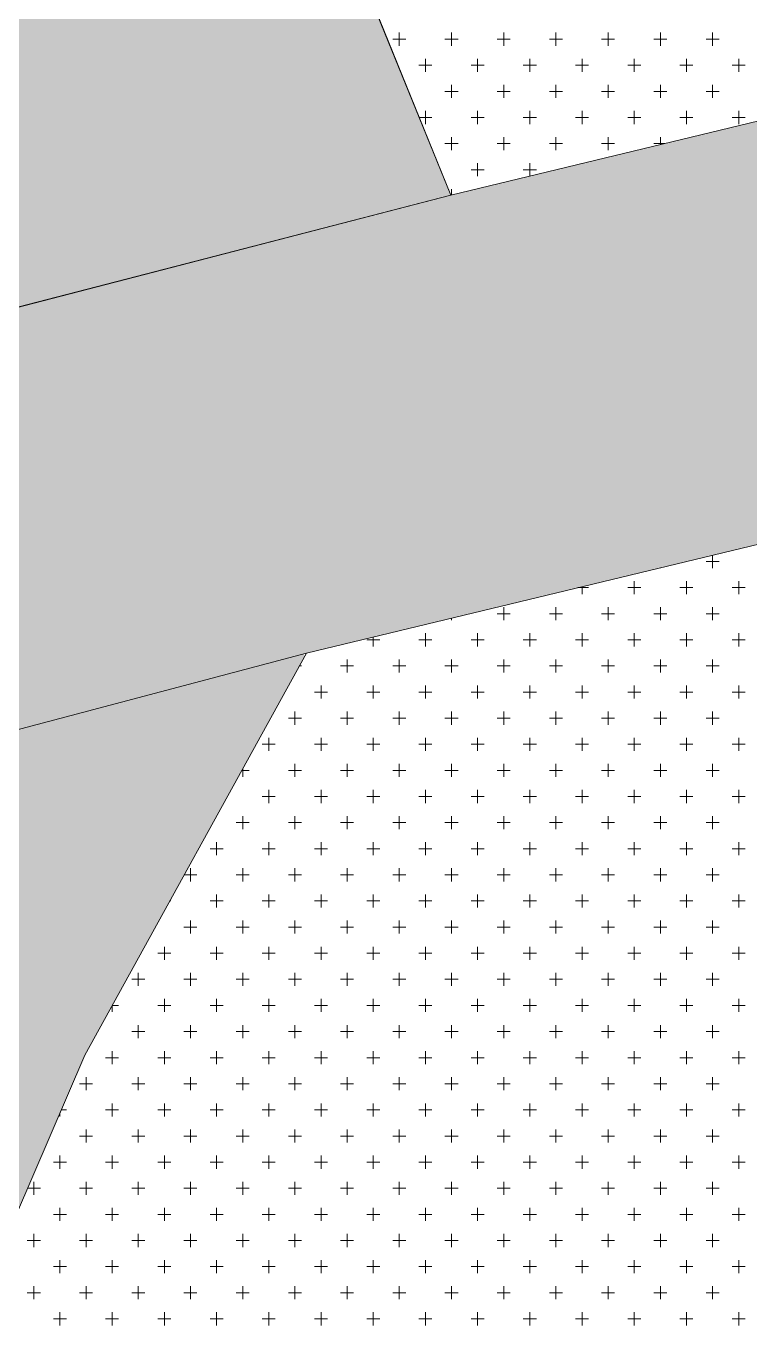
# Model space of a CAD drawing. Header units: metres. Extents: x 476631 to 477421, y 4483749 to 4484052.
# Drawn here: x 477025.31 to 477042.91, y 4483879.46 to 4483911.21 of the extents above; entities that cross this region are included whole.
import ezdxf

# ---------------------------------------------------------------- set-up
doc = ezdxf.new("R2010")
doc.units = ezdxf.units.M
for name, color, linetype, lineweight in [('M2', 1, 'Continuous', 25), ('PL_PARK', 97, 'Continuous', 0), ('serbest', 10, 'Continuous', 0), ('TK_PARSEL', 1, 'Continuous', 0)]:
    doc.layers.add(name, color=color, linetype=linetype, lineweight=lineweight)

msp = doc.modelspace()

# ---------------------------------------------------------------- hatches: boundary and pattern name
at = {"layer": 'M2', "true_color": 0x636466}
h = msp.add_hatch(color=251, dxfattribs=at)
h.dxf.hatch_style = 1
h.paths.add_polyline_path([(477069.294, 4483908.685), (477051.509, 4483910.926), (477035.628, 4483907.099), (477020.976, 4483903.31), (477032.039, 4483895.946), (477032.122, 4483895.966), (477032.124, 4483895.969), (477052.074, 4483900.775), (477059.816, 4483899.8)])
h = msp.add_hatch(color=251, dxfattribs=at)
h.dxf.hatch_style = 1
h.paths.add_polyline_path([(477020.976, 4483903.31), (477032.092, 4483895.911), (477026.732, 4483886.189), (477032.039, 4483895.946), (477016.557, 4483891.839), (476970.291, 4483879.876), (476969.954, 4483879.939), (476969.954, 4483890.117)])
at = {"layer": 'serbest'}
h = msp.add_hatch(color=4, dxfattribs=at)
h.dxf.hatch_style = 1
h.paths.add_polyline_path([(477025.283, 4483932.559), (477013.706, 4483929.324), (477020.976, 4483903.31), (477035.637, 4483907.102)])
at = {"layer": 'TK_PARSEL', "true_color": 0x136734}
h = msp.add_hatch(color=116, dxfattribs=at)
h.dxf.hatch_style = 1
h.paths.add_polyline_path([(477026.732, 4483886.189), (477032.039, 4483895.946), (477016.557, 4483891.839), (477017.702, 4483890.503), (477010.629, 4483874.073), (477016.688, 4483859.248), (477016.722, 4483862.936)])

# ---------------------------------------------------------------- linework, layer by layer
at = {"layer": 'PL_PARK', "color": 3}
for p, q in [((477035.637, 4483907.101), (477014.944, 4483957.978)), ((477051.509, 4483910.926), (477035.637, 4483907.101)), ((477032.124, 4483895.969), (477052.074, 4483900.775)), ((477026.732, 4483886.189), (477032.124, 4483895.969)), ((477032.124, 4483895.969), (477032.124, 4483895.969)), ((477016.722, 4483862.936), (477026.732, 4483886.189))]:
    msp.add_line(p, q, dxfattribs=at)
at = {"layer": 'PL_PARK', "color": 3, "linetype": 'Continuous'}
for p, q in [((477034.384, 4483910.736), (477034.384, 4483911.054)), ((477035.654, 4483910.736), (477035.654, 4483911.054)), ((477036.924, 4483910.736), (477036.924, 4483911.054)), ((477038.194, 4483910.736), (477038.194, 4483911.054)), ((477039.464, 4483910.736), (477039.464, 4483911.054)), ((477040.734, 4483910.736), (477040.734, 4483911.054)), ((477042.004, 4483910.736), (477042.004, 4483911.054)), ((477034.225, 4483910.895), (477034.542, 4483910.895)), ((477035.495, 4483910.895), (477035.812, 4483910.895)), ((477036.765, 4483910.895), (477037.082, 4483910.895)), ((477038.035, 4483910.895), (477038.352, 4483910.895)), ((477039.305, 4483910.895), (477039.622, 4483910.895)), ((477040.575, 4483910.895), (477040.892, 4483910.895)), ((477041.845, 4483910.895), (477042.162, 4483910.895)), ((477035.019, 4483910.101), (477035.019, 4483910.419)), ((477036.289, 4483910.101), (477036.289, 4483910.419)), ((477037.559, 4483910.101), (477037.559, 4483910.419)), ((477038.829, 4483910.101), (477038.829, 4483910.419)), ((477040.099, 4483910.101), (477040.099, 4483910.419)), ((477041.369, 4483910.101), (477041.369, 4483910.419)), ((477042.639, 4483910.101), (477042.639, 4483910.419)), ((477034.86, 4483910.26), (477035.177, 4483910.26)), ((477036.13, 4483910.26), (477036.447, 4483910.26)), ((477037.4, 4483910.26), (477037.717, 4483910.26)), ((477038.67, 4483910.26), (477038.987, 4483910.26)), ((477039.94, 4483910.26), (477040.257, 4483910.26)), ((477041.21, 4483910.26), (477041.527, 4483910.26)), ((477042.48, 4483910.26), (477042.797, 4483910.26)), ((477035.654, 4483909.466), (477035.654, 4483909.784)), ((477036.924, 4483909.466), (477036.924, 4483909.784)), ((477038.194, 4483909.466), (477038.194, 4483909.784)), ((477039.464, 4483909.466), (477039.464, 4483909.784)), ((477040.734, 4483909.466), (477040.734, 4483909.784)), ((477042.004, 4483909.466), (477042.004, 4483909.784)), ((477035.495, 4483909.625), (477035.812, 4483909.625)), ((477036.765, 4483909.625), (477037.082, 4483909.625)), ((477038.035, 4483909.625), (477038.352, 4483909.625)), ((477039.305, 4483909.625), (477039.622, 4483909.625)), ((477040.575, 4483909.625), (477040.892, 4483909.625)), ((477041.845, 4483909.625), (477042.162, 4483909.625)), ((477035.019, 4483908.831), (477035.019, 4483909.149)), ((477036.289, 4483908.831), (477036.289, 4483909.149)), ((477037.559, 4483908.831), (477037.559, 4483909.149)), ((477038.829, 4483908.831), (477038.829, 4483909.149)), ((477040.099, 4483908.831), (477040.099, 4483909.149)), ((477041.369, 4483908.831), (477041.369, 4483909.149)), ((477042.639, 4483908.831), (477042.639, 4483909.149)), ((477034.869, 4483908.99), (477035.177, 4483908.99)), ((477036.13, 4483908.99), (477036.447, 4483908.99)), ((477037.4, 4483908.99), (477037.717, 4483908.99)), ((477038.67, 4483908.99), (477038.987, 4483908.99)), ((477039.94, 4483908.99), (477040.257, 4483908.99)), ((477041.21, 4483908.99), (477041.527, 4483908.99)), ((477042.48, 4483908.99), (477042.797, 4483908.99)), ((477035.654, 4483908.196), (477035.654, 4483908.514)), ((477036.924, 4483908.196), (477036.924, 4483908.514)), ((477038.194, 4483908.196), (477038.194, 4483908.514)), ((477039.464, 4483908.196), (477039.464, 4483908.514)), ((477040.734, 4483908.329), (477040.734, 4483908.514)), ((477035.495, 4483908.355), (477035.812, 4483908.355)), ((477036.765, 4483908.355), (477037.082, 4483908.355)), ((477038.035, 4483908.355), (477038.352, 4483908.355)), ((477039.305, 4483908.355), (477039.622, 4483908.355)), ((477040.575, 4483908.355), (477040.84, 4483908.355)), ((477036.289, 4483907.561), (477036.289, 4483907.879)), ((477037.559, 4483907.564), (477037.559, 4483907.879)), ((477038.829, 4483907.87), (477038.829, 4483907.879)), ((477036.13, 4483907.72), (477036.447, 4483907.72)), ((477037.4, 4483907.72), (477037.717, 4483907.72)), ((477035.654, 4483907.105), (477035.654, 4483907.244)), ((477042.004, 4483898.036), (477042.004, 4483898.349)), ((477040.734, 4483898.036), (477040.734, 4483898.043)), ((477041.845, 4483898.195), (477042.162, 4483898.195)), ((477038.829, 4483897.401), (477038.829, 4483897.584)), ((477040.099, 4483897.401), (477040.099, 4483897.719)), ((477041.369, 4483897.401), (477041.369, 4483897.719)), ((477042.639, 4483897.401), (477042.639, 4483897.719)), ((477038.728, 4483897.56), (477038.987, 4483897.56)), ((477039.94, 4483897.56), (477040.257, 4483897.56)), ((477041.21, 4483897.56), (477041.527, 4483897.56)), ((477042.48, 4483897.56), (477042.797, 4483897.56)), ((477036.924, 4483896.766), (477036.924, 4483897.084)), ((477038.194, 4483896.766), (477038.194, 4483897.084)), ((477039.464, 4483896.766), (477039.464, 4483897.084)), ((477040.734, 4483896.766), (477040.734, 4483897.084)), ((477042.004, 4483896.766), (477042.004, 4483897.084)), ((477035.654, 4483896.766), (477035.654, 4483896.819)), ((477036.765, 4483896.925), (477037.082, 4483896.925)), ((477038.035, 4483896.925), (477038.352, 4483896.925)), ((477039.305, 4483896.925), (477039.622, 4483896.925)), ((477040.575, 4483896.925), (477040.892, 4483896.925)), ((477041.845, 4483896.925), (477042.162, 4483896.925)), ((477033.749, 4483896.131), (477033.749, 4483896.36)), ((477035.019, 4483896.131), (477035.019, 4483896.449)), ((477036.289, 4483896.131), (477036.289, 4483896.449)), ((477037.559, 4483896.131), (477037.559, 4483896.449)), ((477038.829, 4483896.131), (477038.829, 4483896.449)), ((477040.099, 4483896.131), (477040.099, 4483896.449)), ((477041.369, 4483896.131), (477041.369, 4483896.449)), ((477042.639, 4483896.131), (477042.639, 4483896.449)), ((477033.59, 4483896.29), (477033.907, 4483896.29)), ((477034.86, 4483896.29), (477035.177, 4483896.29)), ((477036.13, 4483896.29), (477036.447, 4483896.29)), ((477037.4, 4483896.29), (477037.717, 4483896.29)), ((477038.67, 4483896.29), (477038.987, 4483896.29)), ((477039.94, 4483896.29), (477040.257, 4483896.29)), ((477041.21, 4483896.29), (477041.527, 4483896.29)), ((477042.48, 4483896.29), (477042.797, 4483896.29)), ((477033.114, 4483895.496), (477033.114, 4483895.814)), ((477034.384, 4483895.496), (477034.384, 4483895.814)), ((477035.654, 4483895.496), (477035.654, 4483895.814)), ((477036.924, 4483895.496), (477036.924, 4483895.814)), ((477038.194, 4483895.496), (477038.194, 4483895.814)), ((477039.464, 4483895.496), (477039.464, 4483895.814)), ((477040.734, 4483895.496), (477040.734, 4483895.814)), ((477042.004, 4483895.496), (477042.004, 4483895.814)), ((477031.951, 4483895.655), (477032.002, 4483895.655)), ((477032.955, 4483895.655), (477033.272, 4483895.655)), ((477034.225, 4483895.655), (477034.542, 4483895.655)), ((477035.495, 4483895.655), (477035.812, 4483895.655)), ((477036.765, 4483895.655), (477037.082, 4483895.655)), ((477038.035, 4483895.655), (477038.352, 4483895.655)), ((477039.305, 4483895.655), (477039.622, 4483895.655)), ((477040.575, 4483895.655), (477040.892, 4483895.655)), ((477041.845, 4483895.655), (477042.162, 4483895.655)), ((477032.479, 4483894.861), (477032.479, 4483895.179)), ((477033.749, 4483894.861), (477033.749, 4483895.179)), ((477035.019, 4483894.861), (477035.019, 4483895.179)), ((477036.289, 4483894.861), (477036.289, 4483895.179)), ((477037.559, 4483894.861), (477037.559, 4483895.179)), ((477038.829, 4483894.861), (477038.829, 4483895.179)), ((477040.099, 4483894.861), (477040.099, 4483895.179)), ((477041.369, 4483894.861), (477041.369, 4483895.179)), ((477042.639, 4483894.861), (477042.639, 4483895.179)), ((477032.32, 4483895.02), (477032.637, 4483895.02)), ((477033.59, 4483895.02), (477033.907, 4483895.02)), ((477034.86, 4483895.02), (477035.177, 4483895.02)), ((477036.13, 4483895.02), (477036.447, 4483895.02)), ((477037.4, 4483895.02), (477037.717, 4483895.02)), ((477038.67, 4483895.02), (477038.987, 4483895.02)), ((477039.94, 4483895.02), (477040.257, 4483895.02)), ((477041.21, 4483895.02), (477041.527, 4483895.02)), ((477042.48, 4483895.02), (477042.797, 4483895.02)), ((477031.844, 4483894.226), (477031.844, 4483894.544)), ((477033.114, 4483894.226), (477033.114, 4483894.544)), ((477034.384, 4483894.226), (477034.384, 4483894.544)), ((477035.654, 4483894.226), (477035.654, 4483894.544)), ((477036.924, 4483894.226), (477036.924, 4483894.544)), ((477038.194, 4483894.226), (477038.194, 4483894.544)), ((477039.464, 4483894.226), (477039.464, 4483894.544)), ((477040.734, 4483894.226), (477040.734, 4483894.544)), ((477042.004, 4483894.226), (477042.004, 4483894.544)), ((477031.685, 4483894.385), (477032.002, 4483894.385)), ((477032.955, 4483894.385), (477033.272, 4483894.385)), ((477034.225, 4483894.385), (477034.542, 4483894.385)), ((477035.495, 4483894.385), (477035.812, 4483894.385)), ((477036.765, 4483894.385), (477037.082, 4483894.385)), ((477038.035, 4483894.385), (477038.352, 4483894.385)), ((477039.305, 4483894.385), (477039.622, 4483894.385)), ((477040.575, 4483894.385), (477040.892, 4483894.385)), ((477041.845, 4483894.385), (477042.162, 4483894.385)), ((477031.209, 4483893.591), (477031.209, 4483893.909)), ((477032.479, 4483893.591), (477032.479, 4483893.909)), ((477033.749, 4483893.591), (477033.749, 4483893.909)), ((477035.019, 4483893.591), (477035.019, 4483893.909)), ((477036.289, 4483893.591), (477036.289, 4483893.909)), ((477037.559, 4483893.591), (477037.559, 4483893.909)), ((477038.829, 4483893.591), (477038.829, 4483893.909)), ((477040.099, 4483893.591), (477040.099, 4483893.909)), ((477041.369, 4483893.591), (477041.369, 4483893.909)), ((477042.639, 4483893.591), (477042.639, 4483893.909)), ((477031.05, 4483893.75), (477031.367, 4483893.75)), ((477032.32, 4483893.75), (477032.637, 4483893.75)), ((477033.59, 4483893.75), (477033.907, 4483893.75)), ((477034.86, 4483893.75), (477035.177, 4483893.75)), ((477036.13, 4483893.75), (477036.447, 4483893.75)), ((477037.4, 4483893.75), (477037.717, 4483893.75)), ((477038.67, 4483893.75), (477038.987, 4483893.75)), ((477039.94, 4483893.75), (477040.257, 4483893.75)), ((477041.21, 4483893.75), (477041.527, 4483893.75)), ((477042.48, 4483893.75), (477042.797, 4483893.75)), ((477030.574, 4483892.956), (477030.574, 4483893.157)), ((477031.844, 4483892.956), (477031.844, 4483893.274)), ((477033.114, 4483892.956), (477033.114, 4483893.274)), ((477034.384, 4483892.956), (477034.384, 4483893.274)), ((477035.654, 4483892.956), (477035.654, 4483893.274)), ((477036.924, 4483892.956), (477036.924, 4483893.274)), ((477038.194, 4483892.956), (477038.194, 4483893.274)), ((477039.464, 4483892.956), (477039.464, 4483893.274)), ((477040.734, 4483892.956), (477040.734, 4483893.274)), ((477042.004, 4483892.956), (477042.004, 4483893.274)), ((477030.551, 4483893.115), (477030.732, 4483893.115)), ((477031.685, 4483893.115), (477032.002, 4483893.115)), ((477032.955, 4483893.115), (477033.272, 4483893.115)), ((477034.225, 4483893.115), (477034.542, 4483893.115)), ((477035.495, 4483893.115), (477035.812, 4483893.115)), ((477036.765, 4483893.115), (477037.082, 4483893.115)), ((477038.035, 4483893.115), (477038.352, 4483893.115)), ((477039.305, 4483893.115), (477039.622, 4483893.115)), ((477040.575, 4483893.115), (477040.892, 4483893.115)), ((477041.845, 4483893.115), (477042.162, 4483893.115)), ((477031.209, 4483892.321), (477031.209, 4483892.639)), ((477032.479, 4483892.321), (477032.479, 4483892.639)), ((477033.749, 4483892.321), (477033.749, 4483892.639)), ((477035.019, 4483892.321), (477035.019, 4483892.639)), ((477036.289, 4483892.321), (477036.289, 4483892.639)), ((477037.559, 4483892.321), (477037.559, 4483892.639)), ((477038.829, 4483892.321), (477038.829, 4483892.639)), ((477040.099, 4483892.321), (477040.099, 4483892.639)), ((477041.369, 4483892.321), (477041.369, 4483892.639)), ((477042.639, 4483892.321), (477042.639, 4483892.639)), ((477031.05, 4483892.48), (477031.367, 4483892.48)), ((477032.32, 4483892.48), (477032.637, 4483892.48)), ((477033.59, 4483892.48), (477033.907, 4483892.48)), ((477034.86, 4483892.48), (477035.177, 4483892.48)), ((477036.13, 4483892.48), (477036.447, 4483892.48)), ((477037.4, 4483892.48), (477037.717, 4483892.48)), ((477038.67, 4483892.48), (477038.987, 4483892.48)), ((477039.94, 4483892.48), (477040.257, 4483892.48)), ((477041.21, 4483892.48), (477041.527, 4483892.48)), ((477042.48, 4483892.48), (477042.797, 4483892.48)), ((477030.574, 4483891.686), (477030.574, 4483892.004)), ((477031.844, 4483891.686), (477031.844, 4483892.004)), ((477033.114, 4483891.686), (477033.114, 4483892.004)), ((477034.384, 4483891.686), (477034.384, 4483892.004)), ((477035.654, 4483891.686), (477035.654, 4483892.004)), ((477036.924, 4483891.686), (477036.924, 4483892.004)), ((477038.194, 4483891.686), (477038.194, 4483892.004)), ((477039.464, 4483891.686), (477039.464, 4483892.004)), ((477040.734, 4483891.686), (477040.734, 4483892.004)), ((477042.004, 4483891.686), (477042.004, 4483892.004)), ((477030.415, 4483891.845), (477030.732, 4483891.845)), ((477031.685, 4483891.845), (477032.002, 4483891.845)), ((477032.955, 4483891.845), (477033.272, 4483891.845)), ((477034.225, 4483891.845), (477034.542, 4483891.845)), ((477035.495, 4483891.845), (477035.812, 4483891.845)), ((477036.765, 4483891.845), (477037.082, 4483891.845)), ((477038.035, 4483891.845), (477038.352, 4483891.845)), ((477039.305, 4483891.845), (477039.622, 4483891.845)), ((477040.575, 4483891.845), (477040.892, 4483891.845)), ((477041.845, 4483891.845), (477042.162, 4483891.845)), ((477029.939, 4483891.051), (477029.939, 4483891.369)), ((477031.209, 4483891.051), (477031.209, 4483891.369)), ((477032.479, 4483891.051), (477032.479, 4483891.369)), ((477033.749, 4483891.051), (477033.749, 4483891.369)), ((477035.019, 4483891.051), (477035.019, 4483891.369)), ((477036.289, 4483891.051), (477036.289, 4483891.369)), ((477037.559, 4483891.051), (477037.559, 4483891.369)), ((477038.829, 4483891.051), (477038.829, 4483891.369)), ((477040.099, 4483891.051), (477040.099, 4483891.369)), ((477041.369, 4483891.051), (477041.369, 4483891.369)), ((477042.639, 4483891.051), (477042.639, 4483891.369)), ((477029.78, 4483891.21), (477030.097, 4483891.21)), ((477031.05, 4483891.21), (477031.367, 4483891.21)), ((477032.32, 4483891.21), (477032.637, 4483891.21)), ((477033.59, 4483891.21), (477033.907, 4483891.21)), ((477034.86, 4483891.21), (477035.177, 4483891.21)), ((477036.13, 4483891.21), (477036.447, 4483891.21)), ((477037.4, 4483891.21), (477037.717, 4483891.21)), ((477038.67, 4483891.21), (477038.987, 4483891.21)), ((477039.94, 4483891.21), (477040.257, 4483891.21)), ((477041.21, 4483891.21), (477041.527, 4483891.21)), ((477042.48, 4483891.21), (477042.797, 4483891.21)), ((477029.304, 4483890.416), (477029.304, 4483890.734)), ((477030.574, 4483890.416), (477030.574, 4483890.734)), ((477031.844, 4483890.416), (477031.844, 4483890.734)), ((477033.114, 4483890.416), (477033.114, 4483890.734)), ((477034.384, 4483890.416), (477034.384, 4483890.734)), ((477035.654, 4483890.416), (477035.654, 4483890.734)), ((477036.924, 4483890.416), (477036.924, 4483890.734)), ((477038.194, 4483890.416), (477038.194, 4483890.734)), ((477039.464, 4483890.416), (477039.464, 4483890.734)), ((477040.734, 4483890.416), (477040.734, 4483890.734)), ((477042.004, 4483890.416), (477042.004, 4483890.734)), ((477029.15, 4483890.575), (477029.462, 4483890.575)), ((477030.415, 4483890.575), (477030.732, 4483890.575)), ((477031.685, 4483890.575), (477032.002, 4483890.575)), ((477032.955, 4483890.575), (477033.272, 4483890.575)), ((477034.225, 4483890.575), (477034.542, 4483890.575)), ((477035.495, 4483890.575), (477035.812, 4483890.575)), ((477036.765, 4483890.575), (477037.082, 4483890.575)), ((477038.035, 4483890.575), (477038.352, 4483890.575)), ((477039.305, 4483890.575), (477039.622, 4483890.575)), ((477040.575, 4483890.575), (477040.892, 4483890.575)), ((477041.845, 4483890.575), (477042.162, 4483890.575)), ((477029.939, 4483889.781), (477029.939, 4483890.099)), ((477031.209, 4483889.781), (477031.209, 4483890.099)), ((477032.479, 4483889.781), (477032.479, 4483890.099)), ((477033.749, 4483889.781), (477033.749, 4483890.099)), ((477035.019, 4483889.781), (477035.019, 4483890.099)), ((477036.289, 4483889.781), (477036.289, 4483890.099)), ((477037.559, 4483889.781), (477037.559, 4483890.099)), ((477038.829, 4483889.781), (477038.829, 4483890.099)), ((477040.099, 4483889.781), (477040.099, 4483890.099)), ((477041.369, 4483889.781), (477041.369, 4483890.099)), ((477042.639, 4483889.781), (477042.639, 4483890.099)), ((477028.8, 4483889.94), (477028.827, 4483889.94)), ((477029.78, 4483889.94), (477030.097, 4483889.94)), ((477031.05, 4483889.94), (477031.367, 4483889.94)), ((477032.32, 4483889.94), (477032.637, 4483889.94)), ((477033.59, 4483889.94), (477033.907, 4483889.94)), ((477034.86, 4483889.94), (477035.177, 4483889.94)), ((477036.13, 4483889.94), (477036.447, 4483889.94)), ((477037.4, 4483889.94), (477037.717, 4483889.94)), ((477038.67, 4483889.94), (477038.987, 4483889.94)), ((477039.94, 4483889.94), (477040.257, 4483889.94)), ((477041.21, 4483889.94), (477041.527, 4483889.94)), ((477042.48, 4483889.94), (477042.797, 4483889.94)), ((477029.304, 4483889.146), (477029.304, 4483889.464)), ((477030.574, 4483889.146), (477030.574, 4483889.464)), ((477031.844, 4483889.146), (477031.844, 4483889.464)), ((477033.114, 4483889.146), (477033.114, 4483889.464)), ((477034.384, 4483889.146), (477034.384, 4483889.464)), ((477035.654, 4483889.146), (477035.654, 4483889.464)), ((477036.924, 4483889.146), (477036.924, 4483889.464)), ((477038.194, 4483889.146), (477038.194, 4483889.464)), ((477039.464, 4483889.146), (477039.464, 4483889.464)), ((477040.734, 4483889.146), (477040.734, 4483889.464)), ((477042.004, 4483889.146), (477042.004, 4483889.464)), ((477029.145, 4483889.305), (477029.462, 4483889.305)), ((477030.415, 4483889.305), (477030.732, 4483889.305)), ((477031.685, 4483889.305), (477032.002, 4483889.305)), ((477032.955, 4483889.305), (477033.272, 4483889.305)), ((477034.225, 4483889.305), (477034.542, 4483889.305)), ((477035.495, 4483889.305), (477035.812, 4483889.305)), ((477036.765, 4483889.305), (477037.082, 4483889.305)), ((477038.035, 4483889.305), (477038.352, 4483889.305)), ((477039.305, 4483889.305), (477039.622, 4483889.305)), ((477040.575, 4483889.305), (477040.892, 4483889.305)), ((477041.845, 4483889.305), (477042.162, 4483889.305)), ((477028.669, 4483888.511), (477028.669, 4483888.829)), ((477029.939, 4483888.511), (477029.939, 4483888.829)), ((477031.209, 4483888.511), (477031.209, 4483888.829)), ((477032.479, 4483888.511), (477032.479, 4483888.829)), ((477033.749, 4483888.511), (477033.749, 4483888.829)), ((477035.019, 4483888.511), (477035.019, 4483888.829)), ((477036.289, 4483888.511), (477036.289, 4483888.829)), ((477037.559, 4483888.511), (477037.559, 4483888.829)), ((477038.829, 4483888.511), (477038.829, 4483888.829)), ((477040.099, 4483888.511), (477040.099, 4483888.829)), ((477041.369, 4483888.511), (477041.369, 4483888.829)), ((477042.639, 4483888.511), (477042.639, 4483888.829)), ((477028.51, 4483888.67), (477028.827, 4483888.67)), ((477029.78, 4483888.67), (477030.097, 4483888.67)), ((477031.05, 4483888.67), (477031.367, 4483888.67)), ((477032.32, 4483888.67), (477032.637, 4483888.67)), ((477033.59, 4483888.67), (477033.907, 4483888.67)), ((477034.86, 4483888.67), (477035.177, 4483888.67)), ((477036.13, 4483888.67), (477036.447, 4483888.67)), ((477037.4, 4483888.67), (477037.717, 4483888.67)), ((477038.67, 4483888.67), (477038.987, 4483888.67)), ((477039.94, 4483888.67), (477040.257, 4483888.67)), ((477041.21, 4483888.67), (477041.527, 4483888.67)), ((477042.48, 4483888.67), (477042.797, 4483888.67)), ((477028.034, 4483887.876), (477028.034, 4483888.194)), ((477029.304, 4483887.876), (477029.304, 4483888.194)), ((477030.574, 4483887.876), (477030.574, 4483888.194)), ((477031.844, 4483887.876), (477031.844, 4483888.194)), ((477033.114, 4483887.876), (477033.114, 4483888.194)), ((477034.384, 4483887.876), (477034.384, 4483888.194)), ((477035.654, 4483887.876), (477035.654, 4483888.194)), ((477036.924, 4483887.876), (477036.924, 4483888.194)), ((477038.194, 4483887.876), (477038.194, 4483888.194)), ((477039.464, 4483887.876), (477039.464, 4483888.194)), ((477040.734, 4483887.876), (477040.734, 4483888.194)), ((477042.004, 4483887.876), (477042.004, 4483888.194)), ((477027.875, 4483888.035), (477028.192, 4483888.035)), ((477029.145, 4483888.035), (477029.462, 4483888.035)), ((477030.415, 4483888.035), (477030.732, 4483888.035)), ((477031.685, 4483888.035), (477032.002, 4483888.035)), ((477032.955, 4483888.035), (477033.272, 4483888.035)), ((477034.225, 4483888.035), (477034.542, 4483888.035)), ((477035.495, 4483888.035), (477035.812, 4483888.035)), ((477036.765, 4483888.035), (477037.082, 4483888.035)), ((477038.035, 4483888.035), (477038.352, 4483888.035)), ((477039.305, 4483888.035), (477039.622, 4483888.035)), ((477040.575, 4483888.035), (477040.892, 4483888.035)), ((477041.845, 4483888.035), (477042.162, 4483888.035)), ((477028.669, 4483887.241), (477028.669, 4483887.559)), ((477029.939, 4483887.241), (477029.939, 4483887.559)), ((477031.209, 4483887.241), (477031.209, 4483887.559)), ((477032.479, 4483887.241), (477032.479, 4483887.559)), ((477033.749, 4483887.241), (477033.749, 4483887.559)), ((477035.019, 4483887.241), (477035.019, 4483887.559)), ((477036.289, 4483887.241), (477036.289, 4483887.559)), ((477037.559, 4483887.241), (477037.559, 4483887.559)), ((477038.829, 4483887.241), (477038.829, 4483887.559)), ((477040.099, 4483887.241), (477040.099, 4483887.559)), ((477041.369, 4483887.241), (477041.369, 4483887.559)), ((477042.639, 4483887.241), (477042.639, 4483887.559)), ((477027.399, 4483887.241), (477027.399, 4483887.397)), ((477027.4, 4483887.4), (477027.557, 4483887.4)), ((477028.51, 4483887.4), (477028.827, 4483887.4)), ((477029.78, 4483887.4), (477030.097, 4483887.4)), ((477031.05, 4483887.4), (477031.367, 4483887.4)), ((477032.32, 4483887.4), (477032.637, 4483887.4)), ((477033.59, 4483887.4), (477033.907, 4483887.4)), ((477034.86, 4483887.4), (477035.177, 4483887.4)), ((477036.13, 4483887.4), (477036.447, 4483887.4)), ((477037.4, 4483887.4), (477037.717, 4483887.4)), ((477038.67, 4483887.4), (477038.987, 4483887.4)), ((477039.94, 4483887.4), (477040.257, 4483887.4)), ((477041.21, 4483887.4), (477041.527, 4483887.4)), ((477042.48, 4483887.4), (477042.797, 4483887.4)), ((477028.034, 4483886.606), (477028.034, 4483886.924)), ((477029.304, 4483886.606), (477029.304, 4483886.924)), ((477030.574, 4483886.606), (477030.574, 4483886.924)), ((477031.844, 4483886.606), (477031.844, 4483886.924)), ((477033.114, 4483886.606), (477033.114, 4483886.924)), ((477034.384, 4483886.606), (477034.384, 4483886.924)), ((477035.654, 4483886.606), (477035.654, 4483886.924)), ((477036.924, 4483886.606), (477036.924, 4483886.924)), ((477038.194, 4483886.606), (477038.194, 4483886.924)), ((477039.464, 4483886.606), (477039.464, 4483886.924)), ((477040.734, 4483886.606), (477040.734, 4483886.924)), ((477042.004, 4483886.606), (477042.004, 4483886.924)), ((477027.875, 4483886.765), (477028.192, 4483886.765)), ((477029.145, 4483886.765), (477029.462, 4483886.765)), ((477030.415, 4483886.765), (477030.732, 4483886.765)), ((477031.685, 4483886.765), (477032.002, 4483886.765)), ((477032.955, 4483886.765), (477033.272, 4483886.765)), ((477034.225, 4483886.765), (477034.542, 4483886.765)), ((477035.495, 4483886.765), (477035.812, 4483886.765)), ((477036.765, 4483886.765), (477037.082, 4483886.765)), ((477038.035, 4483886.765), (477038.352, 4483886.765)), ((477039.305, 4483886.765), (477039.622, 4483886.765)), ((477040.575, 4483886.765), (477040.892, 4483886.765)), ((477041.845, 4483886.765), (477042.162, 4483886.765)), ((477027.399, 4483885.971), (477027.399, 4483886.289)), ((477028.669, 4483885.971), (477028.669, 4483886.289)), ((477029.939, 4483885.971), (477029.939, 4483886.289)), ((477031.209, 4483885.971), (477031.209, 4483886.289)), ((477032.479, 4483885.971), (477032.479, 4483886.289)), ((477033.749, 4483885.971), (477033.749, 4483886.289)), ((477035.019, 4483885.971), (477035.019, 4483886.289)), ((477036.289, 4483885.971), (477036.289, 4483886.289)), ((477037.559, 4483885.971), (477037.559, 4483886.289)), ((477038.829, 4483885.971), (477038.829, 4483886.289)), ((477040.099, 4483885.971), (477040.099, 4483886.289)), ((477041.369, 4483885.971), (477041.369, 4483886.289)), ((477042.639, 4483885.971), (477042.639, 4483886.289)), ((477027.24, 4483886.13), (477027.557, 4483886.13)), ((477028.51, 4483886.13), (477028.827, 4483886.13)), ((477029.78, 4483886.13), (477030.097, 4483886.13)), ((477031.05, 4483886.13), (477031.367, 4483886.13)), ((477032.32, 4483886.13), (477032.637, 4483886.13)), ((477033.59, 4483886.13), (477033.907, 4483886.13)), ((477034.86, 4483886.13), (477035.177, 4483886.13)), ((477036.13, 4483886.13), (477036.447, 4483886.13)), ((477037.4, 4483886.13), (477037.717, 4483886.13)), ((477038.67, 4483886.13), (477038.987, 4483886.13)), ((477039.94, 4483886.13), (477040.257, 4483886.13)), ((477041.21, 4483886.13), (477041.527, 4483886.13)), ((477042.48, 4483886.13), (477042.797, 4483886.13)), ((477026.764, 4483885.336), (477026.764, 4483885.654)), ((477028.034, 4483885.336), (477028.034, 4483885.654)), ((477029.304, 4483885.336), (477029.304, 4483885.654)), ((477030.574, 4483885.336), (477030.574, 4483885.654)), ((477031.844, 4483885.336), (477031.844, 4483885.654)), ((477033.114, 4483885.336), (477033.114, 4483885.654)), ((477034.384, 4483885.336), (477034.384, 4483885.654)), ((477035.654, 4483885.336), (477035.654, 4483885.654)), ((477036.924, 4483885.336), (477036.924, 4483885.654)), ((477038.194, 4483885.336), (477038.194, 4483885.654)), ((477039.464, 4483885.336), (477039.464, 4483885.654)), ((477040.734, 4483885.336), (477040.734, 4483885.654)), ((477042.004, 4483885.336), (477042.004, 4483885.654)), ((477026.605, 4483885.495), (477026.922, 4483885.495)), ((477027.875, 4483885.495), (477028.192, 4483885.495)), ((477029.145, 4483885.495), (477029.462, 4483885.495)), ((477030.415, 4483885.495), (477030.732, 4483885.495)), ((477031.685, 4483885.495), (477032.002, 4483885.495)), ((477032.955, 4483885.495), (477033.272, 4483885.495)), ((477034.225, 4483885.495), (477034.542, 4483885.495)), ((477035.495, 4483885.495), (477035.812, 4483885.495)), ((477036.765, 4483885.495), (477037.082, 4483885.495)), ((477038.035, 4483885.495), (477038.352, 4483885.495)), ((477039.305, 4483885.495), (477039.622, 4483885.495)), ((477040.575, 4483885.495), (477040.892, 4483885.495)), ((477041.845, 4483885.495), (477042.162, 4483885.495)), ((477027.399, 4483884.701), (477027.399, 4483885.019)), ((477028.669, 4483884.701), (477028.669, 4483885.019)), ((477029.939, 4483884.701), (477029.939, 4483885.019)), ((477031.209, 4483884.701), (477031.209, 4483885.019)), ((477032.479, 4483884.701), (477032.479, 4483885.019)), ((477033.749, 4483884.701), (477033.749, 4483885.019)), ((477035.019, 4483884.701), (477035.019, 4483885.019)), ((477036.289, 4483884.701), (477036.289, 4483885.019)), ((477037.559, 4483884.701), (477037.559, 4483885.019)), ((477038.829, 4483884.701), (477038.829, 4483885.019)), ((477040.099, 4483884.701), (477040.099, 4483885.019)), ((477041.369, 4483884.701), (477041.369, 4483885.019)), ((477042.639, 4483884.701), (477042.639, 4483885.019)), ((477026.129, 4483884.701), (477026.129, 4483884.786)), ((477026.16, 4483884.86), (477026.287, 4483884.86)), ((477027.24, 4483884.86), (477027.557, 4483884.86)), ((477028.51, 4483884.86), (477028.827, 4483884.86)), ((477029.78, 4483884.86), (477030.097, 4483884.86)), ((477031.05, 4483884.86), (477031.367, 4483884.86)), ((477032.32, 4483884.86), (477032.637, 4483884.86)), ((477033.59, 4483884.86), (477033.907, 4483884.86)), ((477034.86, 4483884.86), (477035.177, 4483884.86)), ((477036.13, 4483884.86), (477036.447, 4483884.86)), ((477037.4, 4483884.86), (477037.717, 4483884.86)), ((477038.67, 4483884.86), (477038.987, 4483884.86)), ((477039.94, 4483884.86), (477040.257, 4483884.86)), ((477041.21, 4483884.86), (477041.527, 4483884.86)), ((477042.48, 4483884.86), (477042.797, 4483884.86)), ((477026.764, 4483884.066), (477026.764, 4483884.384)), ((477028.034, 4483884.066), (477028.034, 4483884.384)), ((477029.304, 4483884.066), (477029.304, 4483884.384)), ((477030.574, 4483884.066), (477030.574, 4483884.384)), ((477031.844, 4483884.066), (477031.844, 4483884.384)), ((477033.114, 4483884.066), (477033.114, 4483884.384)), ((477034.384, 4483884.066), (477034.384, 4483884.384)), ((477035.654, 4483884.066), (477035.654, 4483884.384)), ((477036.924, 4483884.066), (477036.924, 4483884.384)), ((477038.194, 4483884.066), (477038.194, 4483884.384)), ((477039.464, 4483884.066), (477039.464, 4483884.384)), ((477040.734, 4483884.066), (477040.734, 4483884.384)), ((477042.004, 4483884.066), (477042.004, 4483884.384)), ((477026.605, 4483884.225), (477026.922, 4483884.225)), ((477027.875, 4483884.225), (477028.192, 4483884.225)), ((477029.145, 4483884.225), (477029.462, 4483884.225)), ((477030.415, 4483884.225), (477030.732, 4483884.225)), ((477031.685, 4483884.225), (477032.002, 4483884.225)), ((477032.955, 4483884.225), (477033.272, 4483884.225)), ((477034.225, 4483884.225), (477034.542, 4483884.225)), ((477035.495, 4483884.225), (477035.812, 4483884.225)), ((477036.765, 4483884.225), (477037.082, 4483884.225)), ((477038.035, 4483884.225), (477038.352, 4483884.225)), ((477039.305, 4483884.225), (477039.622, 4483884.225)), ((477040.575, 4483884.225), (477040.892, 4483884.225)), ((477041.845, 4483884.225), (477042.162, 4483884.225)), ((477026.129, 4483883.431), (477026.129, 4483883.749)), ((477027.399, 4483883.431), (477027.399, 4483883.749)), ((477028.669, 4483883.431), (477028.669, 4483883.749)), ((477029.939, 4483883.431), (477029.939, 4483883.749)), ((477031.209, 4483883.431), (477031.209, 4483883.749)), ((477032.479, 4483883.431), (477032.479, 4483883.749)), ((477033.749, 4483883.431), (477033.749, 4483883.749)), ((477035.019, 4483883.431), (477035.019, 4483883.749)), ((477036.289, 4483883.431), (477036.289, 4483883.749)), ((477037.559, 4483883.431), (477037.559, 4483883.749)), ((477038.829, 4483883.431), (477038.829, 4483883.749)), ((477040.099, 4483883.431), (477040.099, 4483883.749)), ((477041.369, 4483883.431), (477041.369, 4483883.749)), ((477042.639, 4483883.431), (477042.639, 4483883.749)), ((477025.97, 4483883.59), (477026.287, 4483883.59)), ((477027.24, 4483883.59), (477027.557, 4483883.59)), ((477028.51, 4483883.59), (477028.827, 4483883.59)), ((477029.78, 4483883.59), (477030.097, 4483883.59)), ((477031.05, 4483883.59), (477031.367, 4483883.59)), ((477032.32, 4483883.59), (477032.637, 4483883.59)), ((477033.59, 4483883.59), (477033.907, 4483883.59)), ((477034.86, 4483883.59), (477035.177, 4483883.59)), ((477036.13, 4483883.59), (477036.447, 4483883.59)), ((477037.4, 4483883.59), (477037.717, 4483883.59)), ((477038.67, 4483883.59), (477038.987, 4483883.59)), ((477039.94, 4483883.59), (477040.257, 4483883.59)), ((477041.21, 4483883.59), (477041.527, 4483883.59)), ((477042.48, 4483883.59), (477042.797, 4483883.59)), ((477025.494, 4483882.796), (477025.494, 4483883.114)), ((477026.764, 4483882.796), (477026.764, 4483883.114)), ((477028.034, 4483882.796), (477028.034, 4483883.114)), ((477029.304, 4483882.796), (477029.304, 4483883.114)), ((477030.574, 4483882.796), (477030.574, 4483883.114)), ((477031.844, 4483882.796), (477031.844, 4483883.114)), ((477033.114, 4483882.796), (477033.114, 4483883.114)), ((477034.384, 4483882.796), (477034.384, 4483883.114)), ((477035.654, 4483882.796), (477035.654, 4483883.114)), ((477036.924, 4483882.796), (477036.924, 4483883.114)), ((477038.194, 4483882.796), (477038.194, 4483883.114)), ((477039.464, 4483882.796), (477039.464, 4483883.114)), ((477040.734, 4483882.796), (477040.734, 4483883.114)), ((477042.004, 4483882.796), (477042.004, 4483883.114)), ((477025.34, 4483882.955), (477025.652, 4483882.955)), ((477026.605, 4483882.955), (477026.922, 4483882.955)), ((477027.875, 4483882.955), (477028.192, 4483882.955)), ((477029.145, 4483882.955), (477029.462, 4483882.955)), ((477030.415, 4483882.955), (477030.732, 4483882.955)), ((477031.685, 4483882.955), (477032.002, 4483882.955)), ((477032.955, 4483882.955), (477033.272, 4483882.955)), ((477034.225, 4483882.955), (477034.542, 4483882.955)), ((477035.495, 4483882.955), (477035.812, 4483882.955)), ((477036.765, 4483882.955), (477037.082, 4483882.955)), ((477038.035, 4483882.955), (477038.352, 4483882.955)), ((477039.305, 4483882.955), (477039.622, 4483882.955)), ((477040.575, 4483882.955), (477040.892, 4483882.955)), ((477041.845, 4483882.955), (477042.162, 4483882.955)), ((477026.129, 4483882.161), (477026.129, 4483882.479)), ((477027.399, 4483882.161), (477027.399, 4483882.479)), ((477028.669, 4483882.161), (477028.669, 4483882.479)), ((477029.939, 4483882.161), (477029.939, 4483882.479)), ((477031.209, 4483882.161), (477031.209, 4483882.479)), ((477032.479, 4483882.161), (477032.479, 4483882.479)), ((477033.749, 4483882.161), (477033.749, 4483882.479)), ((477035.019, 4483882.161), (477035.019, 4483882.479)), ((477036.289, 4483882.161), (477036.289, 4483882.479)), ((477037.559, 4483882.161), (477037.559, 4483882.479)), ((477038.829, 4483882.161), (477038.829, 4483882.479)), ((477040.099, 4483882.161), (477040.099, 4483882.479)), ((477041.369, 4483882.161), (477041.369, 4483882.479)), ((477042.639, 4483882.161), (477042.639, 4483882.479)), ((477025.97, 4483882.32), (477026.287, 4483882.32)), ((477027.24, 4483882.32), (477027.557, 4483882.32)), ((477028.51, 4483882.32), (477028.827, 4483882.32)), ((477029.78, 4483882.32), (477030.097, 4483882.32)), ((477031.05, 4483882.32), (477031.367, 4483882.32)), ((477032.32, 4483882.32), (477032.637, 4483882.32)), ((477033.59, 4483882.32), (477033.907, 4483882.32)), ((477034.86, 4483882.32), (477035.177, 4483882.32)), ((477036.13, 4483882.32), (477036.447, 4483882.32)), ((477037.4, 4483882.32), (477037.717, 4483882.32)), ((477038.67, 4483882.32), (477038.987, 4483882.32)), ((477039.94, 4483882.32), (477040.257, 4483882.32)), ((477041.21, 4483882.32), (477041.527, 4483882.32)), ((477042.48, 4483882.32), (477042.797, 4483882.32)), ((477025.494, 4483881.526), (477025.494, 4483881.844)), ((477026.764, 4483881.526), (477026.764, 4483881.844)), ((477028.034, 4483881.526), (477028.034, 4483881.844)), ((477029.304, 4483881.526), (477029.304, 4483881.844)), ((477030.574, 4483881.526), (477030.574, 4483881.844)), ((477031.844, 4483881.526), (477031.844, 4483881.844)), ((477033.114, 4483881.526), (477033.114, 4483881.844)), ((477034.384, 4483881.526), (477034.384, 4483881.844)), ((477035.654, 4483881.526), (477035.654, 4483881.844)), ((477036.924, 4483881.526), (477036.924, 4483881.844)), ((477038.194, 4483881.526), (477038.194, 4483881.844)), ((477039.464, 4483881.526), (477039.464, 4483881.844)), ((477040.734, 4483881.526), (477040.734, 4483881.844)), ((477042.004, 4483881.526), (477042.004, 4483881.844)), ((477025.335, 4483881.685), (477025.652, 4483881.685)), ((477026.605, 4483881.685), (477026.922, 4483881.685)), ((477027.875, 4483881.685), (477028.192, 4483881.685)), ((477029.145, 4483881.685), (477029.462, 4483881.685)), ((477030.415, 4483881.685), (477030.732, 4483881.685)), ((477031.685, 4483881.685), (477032.002, 4483881.685)), ((477032.955, 4483881.685), (477033.272, 4483881.685)), ((477034.225, 4483881.685), (477034.542, 4483881.685)), ((477035.495, 4483881.685), (477035.812, 4483881.685)), ((477036.765, 4483881.685), (477037.082, 4483881.685)), ((477038.035, 4483881.685), (477038.352, 4483881.685)), ((477039.305, 4483881.685), (477039.622, 4483881.685)), ((477040.575, 4483881.685), (477040.892, 4483881.685)), ((477041.845, 4483881.685), (477042.162, 4483881.685)), ((477026.129, 4483880.891), (477026.129, 4483881.209)), ((477027.399, 4483880.891), (477027.399, 4483881.209)), ((477028.669, 4483880.891), (477028.669, 4483881.209)), ((477029.939, 4483880.891), (477029.939, 4483881.209)), ((477031.209, 4483880.891), (477031.209, 4483881.209)), ((477032.479, 4483880.891), (477032.479, 4483881.209)), ((477033.749, 4483880.891), (477033.749, 4483881.209)), ((477035.019, 4483880.891), (477035.019, 4483881.209)), ((477036.289, 4483880.891), (477036.289, 4483881.209)), ((477037.559, 4483880.891), (477037.559, 4483881.209)), ((477038.829, 4483880.891), (477038.829, 4483881.209)), ((477040.099, 4483880.891), (477040.099, 4483881.209)), ((477041.369, 4483880.891), (477041.369, 4483881.209)), ((477042.639, 4483880.891), (477042.639, 4483881.209)), ((477025.97, 4483881.05), (477026.287, 4483881.05)), ((477027.24, 4483881.05), (477027.557, 4483881.05)), ((477028.51, 4483881.05), (477028.827, 4483881.05)), ((477029.78, 4483881.05), (477030.097, 4483881.05)), ((477031.05, 4483881.05), (477031.367, 4483881.05)), ((477032.32, 4483881.05), (477032.637, 4483881.05)), ((477033.59, 4483881.05), (477033.907, 4483881.05)), ((477034.86, 4483881.05), (477035.177, 4483881.05)), ((477036.13, 4483881.05), (477036.447, 4483881.05)), ((477037.4, 4483881.05), (477037.717, 4483881.05)), ((477038.67, 4483881.05), (477038.987, 4483881.05)), ((477039.94, 4483881.05), (477040.257, 4483881.05)), ((477041.21, 4483881.05), (477041.527, 4483881.05)), ((477042.48, 4483881.05), (477042.797, 4483881.05)), ((477025.494, 4483880.256), (477025.494, 4483880.574)), ((477026.764, 4483880.256), (477026.764, 4483880.574)), ((477028.034, 4483880.256), (477028.034, 4483880.574)), ((477029.304, 4483880.256), (477029.304, 4483880.574)), ((477030.574, 4483880.256), (477030.574, 4483880.574)), ((477031.844, 4483880.256), (477031.844, 4483880.574)), ((477033.114, 4483880.256), (477033.114, 4483880.574)), ((477034.384, 4483880.256), (477034.384, 4483880.574)), ((477035.654, 4483880.256), (477035.654, 4483880.574)), ((477036.924, 4483880.256), (477036.924, 4483880.574)), ((477038.194, 4483880.256), (477038.194, 4483880.574)), ((477039.464, 4483880.256), (477039.464, 4483880.574)), ((477040.734, 4483880.256), (477040.734, 4483880.574)), ((477042.004, 4483880.256), (477042.004, 4483880.574)), ((477025.335, 4483880.415), (477025.652, 4483880.415)), ((477026.605, 4483880.415), (477026.922, 4483880.415)), ((477027.875, 4483880.415), (477028.192, 4483880.415)), ((477029.145, 4483880.415), (477029.462, 4483880.415)), ((477030.415, 4483880.415), (477030.732, 4483880.415)), ((477031.685, 4483880.415), (477032.002, 4483880.415)), ((477032.955, 4483880.415), (477033.272, 4483880.415)), ((477034.225, 4483880.415), (477034.542, 4483880.415)), ((477035.495, 4483880.415), (477035.812, 4483880.415)), ((477036.765, 4483880.415), (477037.082, 4483880.415)), ((477038.035, 4483880.415), (477038.352, 4483880.415)), ((477039.305, 4483880.415), (477039.622, 4483880.415)), ((477040.575, 4483880.415), (477040.892, 4483880.415)), ((477041.845, 4483880.415), (477042.162, 4483880.415)), ((477026.129, 4483879.621), (477026.129, 4483879.939)), ((477027.399, 4483879.621), (477027.399, 4483879.939)), ((477028.669, 4483879.621), (477028.669, 4483879.939)), ((477029.939, 4483879.621), (477029.939, 4483879.939)), ((477031.209, 4483879.621), (477031.209, 4483879.939)), ((477032.479, 4483879.621), (477032.479, 4483879.939)), ((477033.749, 4483879.621), (477033.749, 4483879.939)), ((477035.019, 4483879.621), (477035.019, 4483879.939)), ((477036.289, 4483879.621), (477036.289, 4483879.939)), ((477037.559, 4483879.621), (477037.559, 4483879.939)), ((477038.829, 4483879.621), (477038.829, 4483879.939)), ((477040.099, 4483879.621), (477040.099, 4483879.939)), ((477041.369, 4483879.621), (477041.369, 4483879.939)), ((477042.639, 4483879.621), (477042.639, 4483879.939)), ((477025.97, 4483879.78), (477026.287, 4483879.78)), ((477027.24, 4483879.78), (477027.557, 4483879.78)), ((477028.51, 4483879.78), (477028.827, 4483879.78)), ((477029.78, 4483879.78), (477030.097, 4483879.78)), ((477031.05, 4483879.78), (477031.367, 4483879.78)), ((477032.32, 4483879.78), (477032.637, 4483879.78)), ((477033.59, 4483879.78), (477033.907, 4483879.78)), ((477034.86, 4483879.78), (477035.177, 4483879.78)), ((477036.13, 4483879.78), (477036.447, 4483879.78)), ((477037.4, 4483879.78), (477037.717, 4483879.78)), ((477038.67, 4483879.78), (477038.987, 4483879.78)), ((477039.94, 4483879.78), (477040.257, 4483879.78)), ((477041.21, 4483879.78), (477041.527, 4483879.78)), ((477042.48, 4483879.78), (477042.797, 4483879.78))]:
    msp.add_line(p, q, dxfattribs=at)
at = {"layer": 'serbest'}
msp.add_line((477032.124, 4483895.969), (477016.557, 4483891.839, 218.1), dxfattribs=at)
at = {"layer": 'TK_PARSEL'}
for p, q in [((477014.929, 4483958.017), (477035.637, 4483907.102)), ((477035.637, 4483907.102), (477025.283, 4483932.559)), ((477035.637, 4483907.102), (477002.795, 4483898.609)), ((477020.976, 4483903.31), (477035.637, 4483907.102))]:
    msp.add_line(p, q, dxfattribs=at)

doc.saveas('drawing.dxf')
